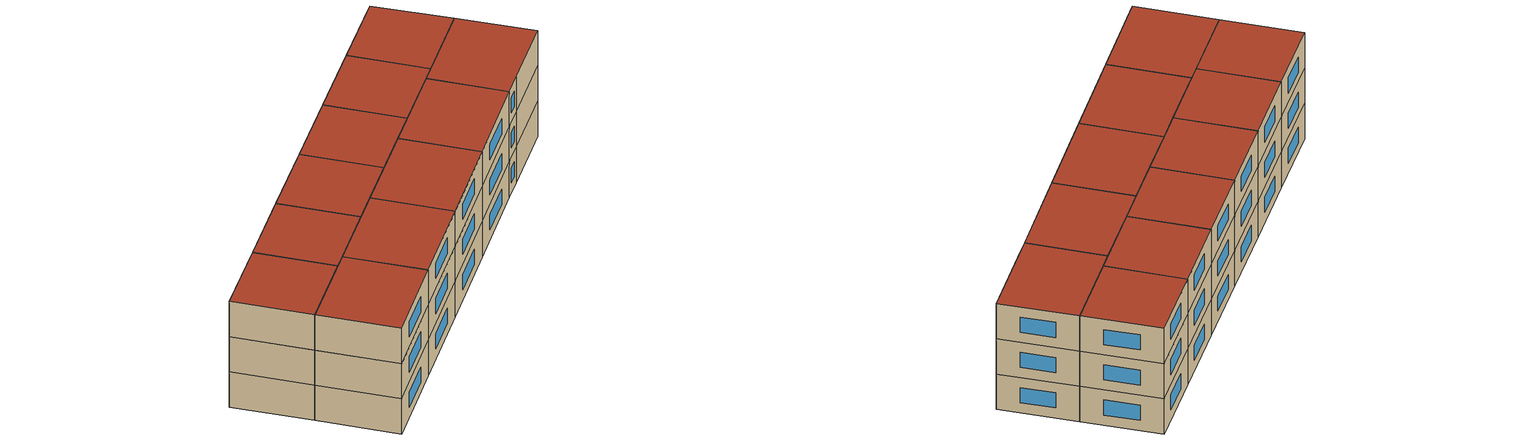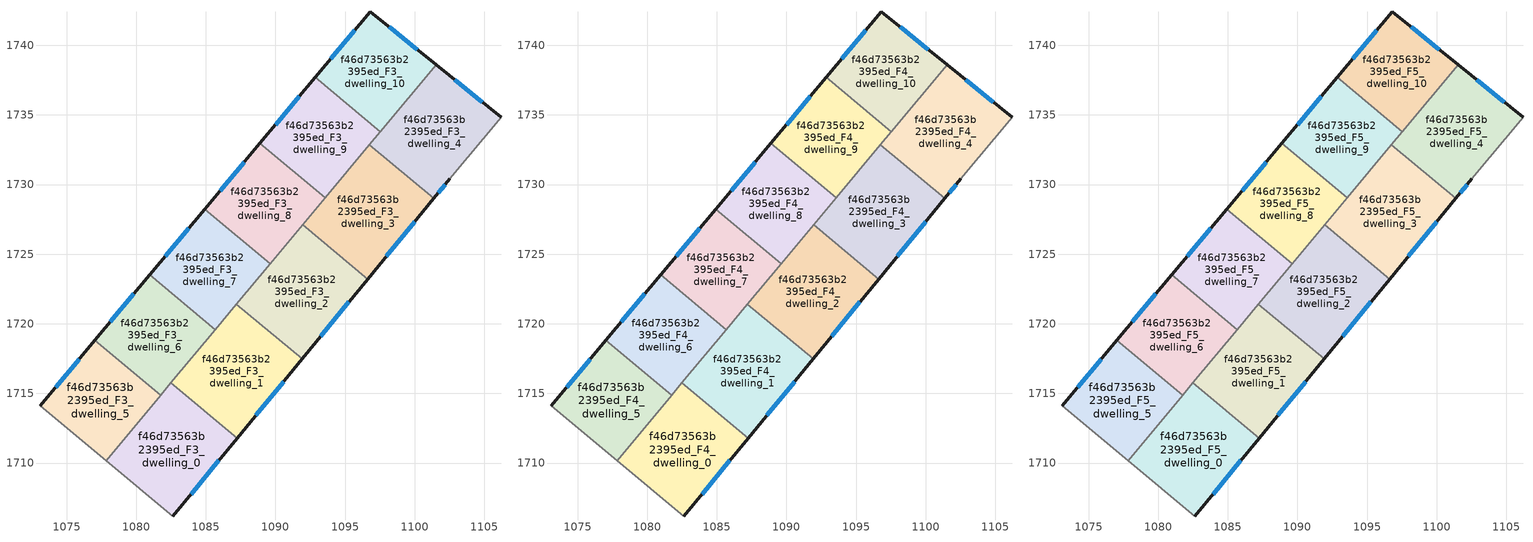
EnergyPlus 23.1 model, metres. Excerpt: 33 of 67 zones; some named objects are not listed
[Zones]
f46d73563b2395ed_F3_dwelling_0
 floor to f46d73563b2395ed_F2_dwelling_0 (EU_floor_Construction): 1087.25,1711.8 1082.64,1706.17 1077.84,1710.17 1082.5,1715.76 z9
 wall outside (EU_wall_Construction): 1082.64,1706.17 1087.25,1711.8 z9:12
 wall to f46d73563b2395ed_F3_dwelling_1 (EU_wall_Construction): 1087.25,1711.8 1082.5,1715.76 z9:12
 wall adiabatic (EU_wall_Construction): 1077.84,1710.17 1082.64,1706.17 z9:12
 wall to f46d73563b2395ed_F3_dwelling_5 (EU_wall_Construction): 1081.75,1714.87 1077.84,1710.17 z9:12
 wall to f46d73563b2395ed_F3_dwelling_6 (EU_wall_Construction): 1082.5,1715.76 1081.75,1714.87 z9:12
 window (EU_Window_Construction): 1083.96,1707.78 1085.93,1710.19 z9.86:11.14
f46d73563b2395ed_F3_dwelling_1
 floor to f46d73563b2395ed_F2_dwelling_1 (EU_floor_Construction): 1091.91,1717.48 1087.25,1711.8 1082.5,1715.76 1087.2,1721.4 z9
 wall outside (EU_wall_Construction): 1087.25,1711.8 1091.91,1717.48 z9:12
 wall to f46d73563b2395ed_F3_dwelling_2 (EU_wall_Construction): 1091.91,1717.48 1087.2,1721.4 z9:12
 wall to f46d73563b2395ed_F3_dwelling_6 (EU_wall_Construction): 1085.68,1719.58 1082.5,1715.76 z9:12
 wall to f46d73563b2395ed_F3_dwelling_7 (EU_wall_Construction): 1087.2,1721.4 1085.68,1719.58 z9:12
 window (EU_Window_Construction): 1088.58,1713.42 1090.58,1715.86 z9.86:11.14
f46d73563b2395ed_F3_dwelling_10
 floor to f46d73563b2395ed_F2_dwelling_10 (EU_floor_Construction): 1101.53,1738.61 1097.52,1733.8 1092.85,1737.69 1096.82,1742.42 z9
 wall outside (EU_wall_Construction): 1101.53,1738.61 1096.82,1742.42 1092.85,1737.69 z9:12
 wall to f46d73563b2395ed_F3_dwelling_9 (EU_wall_Construction): 1092.85,1737.69 1097.52,1733.8 z9:12
 wall to f46d73563b2395ed_F3_dwelling_4 (EU_wall_Construction): 1097.52,1733.8 1101.53,1738.61 z9:12
 window (EU_Window_Construction): 1095.68,1741.07 1093.99,1739.04 / 1100.18,1739.7 1098.16,1741.33 z9.86:11.14
f46d73563b2395ed_F3_dwelling_2
 floor to f46d73563b2395ed_F2_dwelling_2 (EU_floor_Construction): 1096.61,1723.21 1091.91,1717.48 1087.2,1721.4 1091.94,1727.1 z9
 wall outside (EU_wall_Construction): 1091.91,1717.48 1096.61,1723.21 z9:12
 wall to f46d73563b2395ed_F3_dwelling_3 (EU_wall_Construction): 1096.61,1723.21 1091.94,1727.1 z9:12
 wall to f46d73563b2395ed_F3_dwelling_7 (EU_wall_Construction): 1089.61,1724.3 1087.2,1721.4 z9:12
 wall to f46d73563b2395ed_F3_dwelling_8 (EU_wall_Construction): 1091.94,1727.1 1089.61,1724.3 z9:12
 window (EU_Window_Construction): 1093.25,1719.12 1095.27,1721.57 z9.86:11.14
f46d73563b2395ed_F3_dwelling_3
 floor to f46d73563b2395ed_F2_dwelling_3 (EU_floor_Construction): 1101.35,1729 1096.61,1723.21 1091.94,1727.1 1096.73,1732.85 z9
 wall outside (EU_wall_Construction): 1096.61,1723.21 1101.35,1729 z9:12
 wall to f46d73563b2395ed_F3_dwelling_4 (EU_wall_Construction): 1101.35,1729 1096.73,1732.85 z9:12
 wall to f46d73563b2395ed_F3_dwelling_9 (EU_wall_Construction): 1096.73,1732.85 1093.56,1729.04 z9:12
 wall to f46d73563b2395ed_F3_dwelling_8 (EU_wall_Construction): 1093.56,1729.04 1091.94,1727.1 z9:12
 window (EU_Window_Construction): 1097.96,1724.87 1100,1727.34 z9.86:11.14
f46d73563b2395ed_F3_dwelling_4
 floor to f46d73563b2395ed_F2_dwelling_4 (EU_floor_Construction): 1106.19,1734.84 1102.51,1730.4 1101.35,1729 1096.73,1732.85 1101.53,1738.61 z9
 wall outside (EU_wall_Construction): 1106.19,1734.84 1101.53,1738.61 / 1101.35,1729 1102.51,1730.4 z9:12
 wall adiabatic (EU_wall_Construction): 1102.51,1730.4 1106.19,1734.84 z9:12
 wall to f46d73563b2395ed_F3_dwelling_9 (EU_wall_Construction): 1097.52,1733.8 1096.73,1732.85 z9:12
 window (EU_Window_Construction): 1104.86,1735.91 1102.86,1737.53 / 1101.68,1729.4 1102.18,1730 z9.86:11.14
f46d73563b2395ed_F3_dwelling_5
 floor to f46d73563b2395ed_F2_dwelling_5 (EU_floor_Construction): 1081.75,1714.87 1077.84,1710.17 1073.09,1714.12 1077.02,1718.81 z9
 wall outside (EU_wall_Construction): 1077.02,1718.81 1073.09,1714.12 z9:12
 wall adiabatic (EU_wall_Construction): 1073.09,1714.12 1077.84,1710.17 z9:12
 wall to f46d73563b2395ed_F3_dwelling_6 (EU_wall_Construction): 1081.75,1714.87 1077.02,1718.81 z9:12
 window (EU_Window_Construction): 1075.9,1717.47 1074.21,1715.46 z9.86:11.14
f46d73563b2395ed_F3_dwelling_6
 floor to f46d73563b2395ed_F2_dwelling_6 (EU_floor_Construction): 1085.67,1719.58 1081.75,1714.87 1077.02,1718.81 1080.96,1723.51 z9
 wall outside (EU_wall_Construction): 1080.96,1723.51 1077.02,1718.81 z9:12
 wall to f46d73563b2395ed_F3_dwelling_7 (EU_wall_Construction): 1085.67,1719.58 1080.96,1723.51 z9:12
 window (EU_Window_Construction): 1079.83,1722.16 1078.14,1720.15 z9.86:11.14
f46d73563b2395ed_F3_dwelling_7
 floor to f46d73563b2395ed_F2_dwelling_7 (EU_floor_Construction): 1089.61,1724.3 1085.67,1719.58 1080.96,1723.51 1084.91,1728.22 z9
 wall outside (EU_wall_Construction): 1084.91,1728.22 1080.96,1723.51 z9:12
 wall to f46d73563b2395ed_F3_dwelling_8 (EU_wall_Construction): 1089.61,1724.3 1084.91,1728.22 z9:12
 window (EU_Window_Construction): 1083.78,1726.87 1082.09,1724.85 z9.86:11.14
f46d73563b2395ed_F3_dwelling_8
 floor to f46d73563b2395ed_F2_dwelling_8 (EU_floor_Construction): 1093.56,1729.04 1089.61,1724.3 1084.91,1728.22 1088.88,1732.95 z9
 wall outside (EU_wall_Construction): 1088.88,1732.95 1084.91,1728.22 z9:12
 wall to f46d73563b2395ed_F3_dwelling_9 (EU_wall_Construction): 1093.56,1729.04 1088.88,1732.95 z9:12
 window (EU_Window_Construction): 1087.74,1731.6 1086.04,1729.57 z9.86:11.14
f46d73563b2395ed_F3_dwelling_9
 floor to f46d73563b2395ed_F2_dwelling_9 (EU_floor_Construction): 1097.52,1733.8 1093.56,1729.04 1088.88,1732.95 1092.85,1737.69 z9
 wall outside (EU_wall_Construction): 1092.85,1737.69 1088.88,1732.95 z9:12
 window (EU_Window_Construction): 1091.72,1736.34 1090.01,1734.3 z9.86:11.14
f46d73563b2395ed_F4_dwelling_0
 floor to f46d73563b2395ed_F3_dwelling_0 (EU_floor_Construction): 1087.25,1711.8 1082.64,1706.17 1077.84,1710.17 1082.5,1715.76 z12
 wall outside (EU_wall_Construction): 1082.64,1706.17 1087.25,1711.8 z12:15
 wall to f46d73563b2395ed_F4_dwelling_1 (EU_wall_Construction): 1087.25,1711.8 1082.5,1715.76 z12:15
 wall adiabatic (EU_wall_Construction): 1077.84,1710.17 1082.64,1706.17 z12:15
 wall to f46d73563b2395ed_F4_dwelling_5 (EU_wall_Construction): 1081.75,1714.87 1077.84,1710.17 z12:15
 wall to f46d73563b2395ed_F4_dwelling_6 (EU_wall_Construction): 1082.5,1715.76 1081.75,1714.87 z12:15
 window (EU_Window_Construction): 1083.96,1707.78 1085.93,1710.19 z12.86:14.14
f46d73563b2395ed_F4_dwelling_1
 floor to f46d73563b2395ed_F3_dwelling_1 (EU_floor_Construction): 1091.91,1717.48 1087.25,1711.8 1082.5,1715.76 1087.2,1721.4 z12
 wall outside (EU_wall_Construction): 1087.25,1711.8 1091.91,1717.48 z12:15
 wall to f46d73563b2395ed_F4_dwelling_2 (EU_wall_Construction): 1091.91,1717.48 1087.2,1721.4 z12:15
 wall to f46d73563b2395ed_F4_dwelling_6 (EU_wall_Construction): 1085.68,1719.58 1082.5,1715.76 z12:15
 wall to f46d73563b2395ed_F4_dwelling_7 (EU_wall_Construction): 1087.2,1721.4 1085.68,1719.58 z12:15
 window (EU_Window_Construction): 1088.58,1713.42 1090.58,1715.86 z12.86:14.14
f46d73563b2395ed_F4_dwelling_10
 floor to f46d73563b2395ed_F3_dwelling_10 (EU_floor_Construction): 1101.53,1738.61 1097.52,1733.8 1092.85,1737.69 1096.82,1742.42 z12
 wall outside (EU_wall_Construction): 1101.53,1738.61 1096.82,1742.42 1092.85,1737.69 z12:15
 wall to f46d73563b2395ed_F4_dwelling_9 (EU_wall_Construction): 1092.85,1737.69 1097.52,1733.8 z12:15
 wall to f46d73563b2395ed_F4_dwelling_4 (EU_wall_Construction): 1097.52,1733.8 1101.53,1738.61 z12:15
 window (EU_Window_Construction): 1095.68,1741.07 1093.99,1739.04 / 1100.18,1739.7 1098.16,1741.33 z12.86:14.14
f46d73563b2395ed_F4_dwelling_2
 floor to f46d73563b2395ed_F3_dwelling_2 (EU_floor_Construction): 1096.61,1723.21 1091.91,1717.48 1087.2,1721.4 1091.94,1727.1 z12
 wall outside (EU_wall_Construction): 1091.91,1717.48 1096.61,1723.21 z12:15
 wall to f46d73563b2395ed_F4_dwelling_3 (EU_wall_Construction): 1096.61,1723.21 1091.94,1727.1 z12:15
 wall to f46d73563b2395ed_F4_dwelling_7 (EU_wall_Construction): 1089.61,1724.3 1087.2,1721.4 z12:15
 wall to f46d73563b2395ed_F4_dwelling_8 (EU_wall_Construction): 1091.94,1727.1 1089.61,1724.3 z12:15
 window (EU_Window_Construction): 1093.25,1719.12 1095.27,1721.57 z12.86:14.14
f46d73563b2395ed_F4_dwelling_3
 floor to f46d73563b2395ed_F3_dwelling_3 (EU_floor_Construction): 1101.35,1729 1096.61,1723.21 1091.94,1727.1 1096.73,1732.85 z12
 wall outside (EU_wall_Construction): 1096.61,1723.21 1101.35,1729 z12:15
 wall to f46d73563b2395ed_F4_dwelling_4 (EU_wall_Construction): 1101.35,1729 1096.73,1732.85 z12:15
 wall to f46d73563b2395ed_F4_dwelling_9 (EU_wall_Construction): 1096.73,1732.85 1093.56,1729.04 z12:15
 wall to f46d73563b2395ed_F4_dwelling_8 (EU_wall_Construction): 1093.56,1729.04 1091.94,1727.1 z12:15
 window (EU_Window_Construction): 1097.96,1724.87 1100,1727.34 z12.86:14.14
f46d73563b2395ed_F4_dwelling_4
 floor to f46d73563b2395ed_F3_dwelling_4 (EU_floor_Construction): 1106.19,1734.84 1102.51,1730.4 1101.35,1729 1096.73,1732.85 1101.53,1738.61 z12
 wall outside (EU_wall_Construction): 1106.19,1734.84 1101.53,1738.61 / 1101.35,1729 1102.51,1730.4 z12:15
 wall adiabatic (EU_wall_Construction): 1102.51,1730.4 1106.19,1734.84 z12:15
 wall to f46d73563b2395ed_F4_dwelling_9 (EU_wall_Construction): 1097.52,1733.8 1096.73,1732.85 z12:15
 window (EU_Window_Construction): 1104.86,1735.91 1102.86,1737.53 / 1101.68,1729.4 1102.18,1730 z12.86:14.14
f46d73563b2395ed_F4_dwelling_5
 floor to f46d73563b2395ed_F3_dwelling_5 (EU_floor_Construction): 1081.75,1714.87 1077.84,1710.17 1073.09,1714.12 1077.02,1718.81 z12
 wall outside (EU_wall_Construction): 1077.02,1718.81 1073.09,1714.12 z12:15
 wall adiabatic (EU_wall_Construction): 1073.09,1714.12 1077.84,1710.17 z12:15
 wall to f46d73563b2395ed_F4_dwelling_6 (EU_wall_Construction): 1081.75,1714.87 1077.02,1718.81 z12:15
 window (EU_Window_Construction): 1075.9,1717.47 1074.21,1715.46 z12.86:14.14
f46d73563b2395ed_F4_dwelling_6
 floor to f46d73563b2395ed_F3_dwelling_6 (EU_floor_Construction): 1085.67,1719.58 1081.75,1714.87 1077.02,1718.81 1080.96,1723.51 z12
 wall outside (EU_wall_Construction): 1080.96,1723.51 1077.02,1718.81 z12:15
 wall to f46d73563b2395ed_F4_dwelling_7 (EU_wall_Construction): 1085.67,1719.58 1080.96,1723.51 z12:15
 window (EU_Window_Construction): 1079.83,1722.16 1078.14,1720.15 z12.86:14.14
f46d73563b2395ed_F4_dwelling_7
 floor to f46d73563b2395ed_F3_dwelling_7 (EU_floor_Construction): 1089.61,1724.3 1085.67,1719.58 1080.96,1723.51 1084.91,1728.22 z12
 wall outside (EU_wall_Construction): 1084.91,1728.22 1080.96,1723.51 z12:15
 wall to f46d73563b2395ed_F4_dwelling_8 (EU_wall_Construction): 1089.61,1724.3 1084.91,1728.22 z12:15
 window (EU_Window_Construction): 1083.78,1726.87 1082.09,1724.85 z12.86:14.14
f46d73563b2395ed_F4_dwelling_8
 floor to f46d73563b2395ed_F3_dwelling_8 (EU_floor_Construction): 1093.56,1729.04 1089.61,1724.3 1084.91,1728.22 1088.88,1732.95 z12
 wall outside (EU_wall_Construction): 1088.88,1732.95 1084.91,1728.22 z12:15
 wall to f46d73563b2395ed_F4_dwelling_9 (EU_wall_Construction): 1093.56,1729.04 1088.88,1732.95 z12:15
 window (EU_Window_Construction): 1087.74,1731.6 1086.04,1729.57 z12.86:14.14
f46d73563b2395ed_F4_dwelling_9
 floor to f46d73563b2395ed_F3_dwelling_9 (EU_floor_Construction): 1097.52,1733.8 1093.56,1729.04 1088.88,1732.95 1092.85,1737.69 z12
 wall outside (EU_wall_Construction): 1092.85,1737.69 1088.88,1732.95 z12:15
 window (EU_Window_Construction): 1091.72,1736.34 1090.01,1734.3 z12.86:14.14
f46d73563b2395ed_F5_dwelling_0
 floor to f46d73563b2395ed_F4_dwelling_0 (EU_floor_Construction): 1087.25,1711.8 1082.64,1706.17 1077.84,1710.17 1082.5,1715.76 z15
 wall outside (EU_wall_Construction): 1082.64,1706.17 1087.25,1711.8 z15:18
 wall to f46d73563b2395ed_F5_dwelling_1 (EU_wall_Construction): 1087.25,1711.8 1082.5,1715.76 z15:18
 wall adiabatic (EU_wall_Construction): 1077.84,1710.17 1082.64,1706.17 z15:18
 wall to f46d73563b2395ed_F5_dwelling_5 (EU_wall_Construction): 1081.75,1714.87 1077.84,1710.17 z15:18
 wall to f46d73563b2395ed_F5_dwelling_6 (EU_wall_Construction): 1082.5,1715.76 1081.75,1714.87 z15:18
 window (EU_Window_Construction): 1083.96,1707.78 1085.93,1710.19 z15.86:17.14
 roof outside (EU_roof_Construction): 1082.64,1706.17 1087.25,1711.8 1082.5,1715.76 1077.84,1710.17 z18
f46d73563b2395ed_F5_dwelling_1
 floor to f46d73563b2395ed_F4_dwelling_1 (EU_floor_Construction): 1091.91,1717.48 1087.25,1711.8 1082.5,1715.76 1087.2,1721.4 z15
 wall outside (EU_wall_Construction): 1087.25,1711.8 1091.91,1717.48 z15:18
 wall to f46d73563b2395ed_F5_dwelling_2 (EU_wall_Construction): 1091.91,1717.48 1087.2,1721.4 z15:18
 wall to f46d73563b2395ed_F5_dwelling_6 (EU_wall_Construction): 1085.68,1719.58 1082.5,1715.76 z15:18
 wall to f46d73563b2395ed_F5_dwelling_7 (EU_wall_Construction): 1087.2,1721.4 1085.68,1719.58 z15:18
 window (EU_Window_Construction): 1088.58,1713.42 1090.58,1715.86 z15.86:17.14
 roof outside (EU_roof_Construction): 1087.25,1711.8 1091.91,1717.48 1087.2,1721.4 1082.5,1715.76 z18
f46d73563b2395ed_F5_dwelling_10
 floor to f46d73563b2395ed_F4_dwelling_10 (EU_floor_Construction): 1101.53,1738.61 1097.52,1733.8 1092.85,1737.69 1096.82,1742.42 z15
 wall outside (EU_wall_Construction): 1101.53,1738.61 1096.82,1742.42 1092.85,1737.69 z15:18
 wall to f46d73563b2395ed_F5_dwelling_9 (EU_wall_Construction): 1092.85,1737.69 1097.52,1733.8 z15:18
 wall to f46d73563b2395ed_F5_dwelling_4 (EU_wall_Construction): 1097.52,1733.8 1101.53,1738.61 z15:18
 window (EU_Window_Construction): 1095.68,1741.07 1093.99,1739.04 / 1100.18,1739.7 1098.16,1741.33 z15.86:17.14
 roof outside (EU_roof_Construction): 1097.52,1733.8 1101.53,1738.61 1096.82,1742.42 1092.85,1737.69 z18
f46d73563b2395ed_F5_dwelling_2
 floor to f46d73563b2395ed_F4_dwelling_2 (EU_floor_Construction): 1096.61,1723.21 1091.91,1717.48 1087.2,1721.4 1091.94,1727.1 z15
 wall outside (EU_wall_Construction): 1091.91,1717.48 1096.61,1723.21 z15:18
 wall to f46d73563b2395ed_F5_dwelling_3 (EU_wall_Construction): 1096.61,1723.21 1091.94,1727.1 z15:18
 wall to f46d73563b2395ed_F5_dwelling_7 (EU_wall_Construction): 1089.61,1724.3 1087.2,1721.4 z15:18
 wall to f46d73563b2395ed_F5_dwelling_8 (EU_wall_Construction): 1091.94,1727.1 1089.61,1724.3 z15:18
 window (EU_Window_Construction): 1093.25,1719.12 1095.27,1721.57 z15.86:17.14
 roof outside (EU_roof_Construction): 1091.91,1717.48 1096.61,1723.21 1091.94,1727.1 1087.2,1721.4 z18
f46d73563b2395ed_F5_dwelling_3
 floor to f46d73563b2395ed_F4_dwelling_3 (EU_floor_Construction): 1101.35,1729 1096.61,1723.21 1091.94,1727.1 1096.73,1732.85 z15
 wall outside (EU_wall_Construction): 1096.61,1723.21 1101.35,1729 z15:18
 wall to f46d73563b2395ed_F5_dwelling_4 (EU_wall_Construction): 1101.35,1729 1096.73,1732.85 z15:18
 wall to f46d73563b2395ed_F5_dwelling_9 (EU_wall_Construction): 1096.73,1732.85 1093.56,1729.04 z15:18
 wall to f46d73563b2395ed_F5_dwelling_8 (EU_wall_Construction): 1093.56,1729.04 1091.94,1727.1 z15:18
 window (EU_Window_Construction): 1097.96,1724.87 1100,1727.34 z15.86:17.14
 roof outside (EU_roof_Construction): 1096.61,1723.21 1101.35,1729 1096.73,1732.85 1091.94,1727.1 z18
f46d73563b2395ed_F5_dwelling_4
 floor to f46d73563b2395ed_F4_dwelling_4 (EU_floor_Construction): 1106.19,1734.84 1102.51,1730.4 1101.35,1729 1096.73,1732.85 1101.53,1738.61 z15
 wall outside (EU_wall_Construction): 1106.19,1734.84 1101.53,1738.61 / 1101.35,1729 1102.51,1730.4 z15:18
 wall adiabatic (EU_wall_Construction): 1102.51,1730.4 1106.19,1734.84 z15:18
 wall to f46d73563b2395ed_F5_dwelling_9 (EU_wall_Construction): 1097.52,1733.8 1096.73,1732.85 z15:18
 window (EU_Window_Construction): 1104.86,1735.91 1102.86,1737.53 / 1101.68,1729.4 1102.18,1730 z15.86:17.14
 roof outside (EU_roof_Construction): 1102.51,1730.4 1106.19,1734.84 1101.53,1738.61 1096.73,1732.85 1101.35,1729 z18
f46d73563b2395ed_F5_dwelling_5
 floor to f46d73563b2395ed_F4_dwelling_5 (EU_floor_Construction): 1081.75,1714.87 1077.84,1710.17 1073.09,1714.12 1077.02,1718.81 z15
 wall outside (EU_wall_Construction): 1077.02,1718.81 1073.09,1714.12 z15:18
 wall adiabatic (EU_wall_Construction): 1073.09,1714.12 1077.84,1710.17 z15:18
 wall to f46d73563b2395ed_F5_dwelling_6 (EU_wall_Construction): 1081.75,1714.87 1077.02,1718.81 z15:18
 window (EU_Window_Construction): 1075.9,1717.47 1074.21,1715.46 z15.86:17.14
 roof outside (EU_roof_Construction): 1077.84,1710.17 1081.75,1714.87 1077.02,1718.81 1073.09,1714.12 z18
f46d73563b2395ed_F5_dwelling_6
 floor to f46d73563b2395ed_F4_dwelling_6 (EU_floor_Construction): 1085.67,1719.58 1081.75,1714.87 1077.02,1718.81 1080.96,1723.51 z15
 wall outside (EU_wall_Construction): 1080.96,1723.51 1077.02,1718.81 z15:18
 wall to f46d73563b2395ed_F5_dwelling_7 (EU_wall_Construction): 1085.67,1719.58 1080.96,1723.51 z15:18
 window (EU_Window_Construction): 1079.83,1722.16 1078.14,1720.15 z15.86:17.14
 roof outside (EU_roof_Construction): 1081.75,1714.87 1085.67,1719.58 1080.96,1723.51 1077.02,1718.81 z18
f46d73563b2395ed_F5_dwelling_7
 floor to f46d73563b2395ed_F4_dwelling_7 (EU_floor_Construction): 1089.61,1724.3 1085.67,1719.58 1080.96,1723.51 1084.91,1728.22 z15
 wall outside (EU_wall_Construction): 1084.91,1728.22 1080.96,1723.51 z15:18
 wall to f46d73563b2395ed_F5_dwelling_8 (EU_wall_Construction): 1089.61,1724.3 1084.91,1728.22 z15:18
 window (EU_Window_Construction): 1083.78,1726.87 1082.09,1724.85 z15.86:17.14
 roof outside (EU_roof_Construction): 1085.67,1719.58 1089.61,1724.3 1084.91,1728.22 1080.96,1723.51 z18
f46d73563b2395ed_F5_dwelling_8
 floor to f46d73563b2395ed_F4_dwelling_8 (EU_floor_Construction): 1093.56,1729.04 1089.61,1724.3 1084.91,1728.22 1088.88,1732.95 z15
 wall outside (EU_wall_Construction): 1088.88,1732.95 1084.91,1728.22 z15:18
 wall to f46d73563b2395ed_F5_dwelling_9 (EU_wall_Construction): 1093.56,1729.04 1088.88,1732.95 z15:18
 window (EU_Window_Construction): 1087.74,1731.6 1086.04,1729.57 z15.86:17.14
 roof outside (EU_roof_Construction): 1089.61,1724.3 1093.56,1729.04 1088.88,1732.95 1084.91,1728.22 z18
f46d73563b2395ed_F5_dwelling_9
 floor to f46d73563b2395ed_F4_dwelling_9 (EU_floor_Construction): 1097.52,1733.8 1093.56,1729.04 1088.88,1732.95 1092.85,1737.69 z15
 wall outside (EU_wall_Construction): 1092.85,1737.69 1088.88,1732.95 z15:18
 window (EU_Window_Construction): 1091.72,1736.34 1090.01,1734.3 z15.86:17.14
 roof outside (EU_roof_Construction): 1093.56,1729.04 1097.52,1733.8 1092.85,1737.69 1088.88,1732.95 z18
[Building]
EU S2 Campaign: North Axis=0; Terrain=City; Solar Distribution=FullExterior
[Site:Location]
Helsinki-Vantaa.AP: Latitude=60.317; Longitude=24.963; Time Zone=2; Elevation=54.6
[SizingPeriod:WeatherFileDays]
AnnualSizingPeriod: Begin Month=1; Begin Day of Month=1; End Month=12; End Day of Month=31; Day of Week for Start Day=Monday; Use Weather File Daylight Saving Period=No; Use Weather File Rain and Snow Indicators=No
[MATERIAL]
EU_InternalMass_Material: Roughness=MediumRough; Thickness=0.1; Conductivity=1; Density=1800; Specific Heat=900; Thermal Absorptance=0.9; Solar Absorptance=0.7; Visible Absorptance=0.7
[MATERIAL:NOMASS] Roughness=MediumRough; Thermal Absorptance=0.9; Solar Absorptance=0.7; Visible Absorptance=0.7
Name | Thermal Resistance
EU_wall_NoMass | 1.10183
EU_roof_NoMass; EU_floor_NoMass | 1.70606
[WINDOWMATERIAL:SIMPLEGLAZINGSYSTEM]
EU_Window_SimpleGlazing: UFactor=3.11035; Solar Heat Gain Coefficient=0.8; Visible Transmittance=0.8
[CONSTRUCTION]
EU_wall_Construction: EU_wall_NoMass
EU_roof_Construction: EU_roof_NoMass
EU_floor_Construction: EU_floor_NoMass
EU_Window_Construction: EU_Window_SimpleGlazing
EU_InternalMass_Construction: EU_InternalMass_Material
[ZONE] Type=1; Multiplier=1; Ceiling Height=autocalculate; Floor Area=autocalculate; Part of Total Floor Area=Yes
Name | Volume
f46d73563b2395ed_F3_dwelling_0; f46d73563b2395ed_F4_dwelling_0; f46d73563b2395ed_F5_dwelling_0 | 135.708
f46d73563b2395ed_F3_dwelling_1; f46d73563b2395ed_F4_dwelling_1; f46d73563b2395ed_F5_dwelling_1; f46d73563b2395ed_F3_dwelling_2; f46d73563b2395ed_F4_dwelling_2; f46d73563b2395ed_F5_dwelling_2 | 135.727
f46d73563b2395ed_F3_dwelling_10; f46d73563b2395ed_F4_dwelling_10; f46d73563b2395ed_F5_dwelling_10 | 113.103
f46d73563b2395ed_F3_dwelling_3; f46d73563b2395ed_F4_dwelling_3; f46d73563b2395ed_F5_dwelling_3 | 135.705
f46d73563b2395ed_F3_dwelling_4; f46d73563b2395ed_F4_dwelling_4; f46d73563b2395ed_F5_dwelling_4 | 135.725
f46d73563b2395ed_F3_dwelling_5; f46d73563b2395ed_F4_dwelling_5; f46d73563b2395ed_F5_dwelling_5; f46d73563b2395ed_F3_dwelling_7; f46d73563b2395ed_F4_dwelling_7; f46d73563b2395ed_F5_dwelling_7 | 113.108
f46d73563b2395ed_F3_dwelling_6; f46d73563b2395ed_F4_dwelling_6; f46d73563b2395ed_F5_dwelling_6 | 113.095
f46d73563b2395ed_F3_dwelling_8; f46d73563b2395ed_F4_dwelling_8; f46d73563b2395ed_F5_dwelling_8 | 113.093
f46d73563b2395ed_F3_dwelling_9; f46d73563b2395ed_F4_dwelling_9; f46d73563b2395ed_F5_dwelling_9 | 113.1
[INTERNALMASS] Construction=EU_InternalMass_Construction
Name | Zone or ZoneList | Surface Area
f46d73563b2395ed_F3_dwelling_0_EU_InternalMass | f46d73563b2395ed_F3_dwelling_0 | 45.236
f46d73563b2395ed_F3_dwelling_1_EU_InternalMass | f46d73563b2395ed_F3_dwelling_1 | 45.2428
f46d73563b2395ed_F3_dwelling_2_EU_InternalMass | f46d73563b2395ed_F3_dwelling_2 | 45.2418
f46d73563b2395ed_F3_dwelling_3_EU_InternalMass | f46d73563b2395ed_F3_dwelling_3 | 45.235
f46d73563b2395ed_F3_dwelling_4_EU_InternalMass | f46d73563b2395ed_F3_dwelling_4 | 45.2417
f46d73563b2395ed_F3_dwelling_5_EU_InternalMass | f46d73563b2395ed_F3_dwelling_5 | 37.7024
f46d73563b2395ed_F3_dwelling_6_EU_InternalMass | f46d73563b2395ed_F3_dwelling_6 | 37.6984
f46d73563b2395ed_F3_dwelling_7_EU_InternalMass | f46d73563b2395ed_F3_dwelling_7 | 37.7027
f46d73563b2395ed_F3_dwelling_8_EU_InternalMass | f46d73563b2395ed_F3_dwelling_8 | 37.6976
f46d73563b2395ed_F3_dwelling_9_EU_InternalMass | f46d73563b2395ed_F3_dwelling_9 | 37.7002
f46d73563b2395ed_F3_dwelling_10_EU_InternalMass | f46d73563b2395ed_F3_dwelling_10 | 37.701
f46d73563b2395ed_F4_dwelling_0_EU_InternalMass | f46d73563b2395ed_F4_dwelling_0 | 45.236
f46d73563b2395ed_F4_dwelling_1_EU_InternalMass | f46d73563b2395ed_F4_dwelling_1 | 45.2428
f46d73563b2395ed_F4_dwelling_2_EU_InternalMass | f46d73563b2395ed_F4_dwelling_2 | 45.2418
f46d73563b2395ed_F4_dwelling_3_EU_InternalMass | f46d73563b2395ed_F4_dwelling_3 | 45.235
f46d73563b2395ed_F4_dwelling_4_EU_InternalMass | f46d73563b2395ed_F4_dwelling_4 | 45.2417
f46d73563b2395ed_F4_dwelling_5_EU_InternalMass | f46d73563b2395ed_F4_dwelling_5 | 37.7024
f46d73563b2395ed_F4_dwelling_6_EU_InternalMass | f46d73563b2395ed_F4_dwelling_6 | 37.6984
f46d73563b2395ed_F4_dwelling_7_EU_InternalMass | f46d73563b2395ed_F4_dwelling_7 | 37.7027
f46d73563b2395ed_F4_dwelling_8_EU_InternalMass | f46d73563b2395ed_F4_dwelling_8 | 37.6976
f46d73563b2395ed_F4_dwelling_9_EU_InternalMass | f46d73563b2395ed_F4_dwelling_9 | 37.7002
f46d73563b2395ed_F4_dwelling_10_EU_InternalMass | f46d73563b2395ed_F4_dwelling_10 | 37.701
f46d73563b2395ed_F5_dwelling_0_EU_InternalMass | f46d73563b2395ed_F5_dwelling_0 | 45.236
f46d73563b2395ed_F5_dwelling_1_EU_InternalMass | f46d73563b2395ed_F5_dwelling_1 | 45.2428
f46d73563b2395ed_F5_dwelling_2_EU_InternalMass | f46d73563b2395ed_F5_dwelling_2 | 45.2418
f46d73563b2395ed_F5_dwelling_3_EU_InternalMass | f46d73563b2395ed_F5_dwelling_3 | 45.235
f46d73563b2395ed_F5_dwelling_4_EU_InternalMass | f46d73563b2395ed_F5_dwelling_4 | 45.2417
f46d73563b2395ed_F5_dwelling_5_EU_InternalMass | f46d73563b2395ed_F5_dwelling_5 | 37.7024
f46d73563b2395ed_F5_dwelling_6_EU_InternalMass | f46d73563b2395ed_F5_dwelling_6 | 37.6984
f46d73563b2395ed_F5_dwelling_7_EU_InternalMass | f46d73563b2395ed_F5_dwelling_7 | 37.7027
f46d73563b2395ed_F5_dwelling_8_EU_InternalMass | f46d73563b2395ed_F5_dwelling_8 | 37.6976
f46d73563b2395ed_F5_dwelling_9_EU_InternalMass | f46d73563b2395ed_F5_dwelling_9 | 37.7002
f46d73563b2395ed_F5_dwelling_10_EU_InternalMass | f46d73563b2395ed_F5_dwelling_10 | 37.701
[OTHEREQUIPMENT] Fuel Type=Electricity; Design Level Calculation Method=Watts/Area; Power per Zone Floor Area=1; Fraction Latent=0; Fraction Radiant=0; Fraction Lost=0; Carbon Dioxide Generation Rate=0; EndUse Subcategory=EU_Step8_InternalGains
Name | Zone or ZoneList or Space or SpaceList | Schedule
EU_Step8_InternalGain_f46d73563b2395ed_F3_dwelling_0_f000 | f46d73563b2395ed_F3_dwelling_0 | EU_Step8_GainSchedule_f46d73563b2395ed_F3_dwelling_0_f000
EU_Step8_InternalGain_f46d73563b2395ed_F3_dwelling_1_f000 | f46d73563b2395ed_F3_dwelling_1 | EU_Step8_GainSchedule_f46d73563b2395ed_F3_dwelling_1_f000
EU_Step8_InternalGain_f46d73563b2395ed_F3_dwelling_2_f000 | f46d73563b2395ed_F3_dwelling_2 | EU_Step8_GainSchedule_f46d73563b2395ed_F3_dwelling_2_f000
EU_Step8_InternalGain_f46d73563b2395ed_F3_dwelling_3_f000 | f46d73563b2395ed_F3_dwelling_3 | EU_Step8_GainSchedule_f46d73563b2395ed_F3_dwelling_3_f000
EU_Step8_InternalGain_f46d73563b2395ed_F3_dwelling_4_f000 | f46d73563b2395ed_F3_dwelling_4 | EU_Step8_GainSchedule_f46d73563b2395ed_F3_dwelling_4_f000
EU_Step8_InternalGain_f46d73563b2395ed_F3_dwelling_5_f000 | f46d73563b2395ed_F3_dwelling_5 | EU_Step8_GainSchedule_f46d73563b2395ed_F3_dwelling_5_f000
EU_Step8_InternalGain_f46d73563b2395ed_F3_dwelling_6_f000 | f46d73563b2395ed_F3_dwelling_6 | EU_Step8_GainSchedule_f46d73563b2395ed_F3_dwelling_6_f000
EU_Step8_InternalGain_f46d73563b2395ed_F3_dwelling_7_f000 | f46d73563b2395ed_F3_dwelling_7 | EU_Step8_GainSchedule_f46d73563b2395ed_F3_dwelling_7_f000
EU_Step8_InternalGain_f46d73563b2395ed_F3_dwelling_8_f000 | f46d73563b2395ed_F3_dwelling_8 | EU_Step8_GainSchedule_f46d73563b2395ed_F3_dwelling_8_f000
EU_Step8_InternalGain_f46d73563b2395ed_F3_dwelling_9_f000 | f46d73563b2395ed_F3_dwelling_9 | EU_Step8_GainSchedule_f46d73563b2395ed_F3_dwelling_9_f000
EU_Step8_InternalGain_f46d73563b2395ed_F3_dwelling_10_f000 | f46d73563b2395ed_F3_dwelling_10 | EU_Step8_GainSchedule_f46d73563b2395ed_F3_dwelling_10_f000
EU_Step8_InternalGain_f46d73563b2395ed_F4_dwelling_0_f000 | f46d73563b2395ed_F4_dwelling_0 | EU_Step8_GainSchedule_f46d73563b2395ed_F4_dwelling_0_f000
EU_Step8_InternalGain_f46d73563b2395ed_F4_dwelling_1_f000 | f46d73563b2395ed_F4_dwelling_1 | EU_Step8_GainSchedule_f46d73563b2395ed_F4_dwelling_1_f000
EU_Step8_InternalGain_f46d73563b2395ed_F4_dwelling_2_f000 | f46d73563b2395ed_F4_dwelling_2 | EU_Step8_GainSchedule_f46d73563b2395ed_F4_dwelling_2_f000
EU_Step8_InternalGain_f46d73563b2395ed_F4_dwelling_3_f000 | f46d73563b2395ed_F4_dwelling_3 | EU_Step8_GainSchedule_f46d73563b2395ed_F4_dwelling_3_f000
EU_Step8_InternalGain_f46d73563b2395ed_F4_dwelling_4_f000 | f46d73563b2395ed_F4_dwelling_4 | EU_Step8_GainSchedule_f46d73563b2395ed_F4_dwelling_4_f000
EU_Step8_InternalGain_f46d73563b2395ed_F4_dwelling_5_f000 | f46d73563b2395ed_F4_dwelling_5 | EU_Step8_GainSchedule_f46d73563b2395ed_F4_dwelling_5_f000
EU_Step8_InternalGain_f46d73563b2395ed_F4_dwelling_6_f000 | f46d73563b2395ed_F4_dwelling_6 | EU_Step8_GainSchedule_f46d73563b2395ed_F4_dwelling_6_f000
EU_Step8_InternalGain_f46d73563b2395ed_F4_dwelling_7_f000 | f46d73563b2395ed_F4_dwelling_7 | EU_Step8_GainSchedule_f46d73563b2395ed_F4_dwelling_7_f000
EU_Step8_InternalGain_f46d73563b2395ed_F4_dwelling_8_f000 | f46d73563b2395ed_F4_dwelling_8 | EU_Step8_GainSchedule_f46d73563b2395ed_F4_dwelling_8_f000
EU_Step8_InternalGain_f46d73563b2395ed_F4_dwelling_9_f000 | f46d73563b2395ed_F4_dwelling_9 | EU_Step8_GainSchedule_f46d73563b2395ed_F4_dwelling_9_f000
EU_Step8_InternalGain_f46d73563b2395ed_F4_dwelling_10_f000 | f46d73563b2395ed_F4_dwelling_10 | EU_Step8_GainSchedule_f46d73563b2395ed_F4_dwelling_10_f000
EU_Step8_InternalGain_f46d73563b2395ed_F5_dwelling_0_f000 | f46d73563b2395ed_F5_dwelling_0 | EU_Step8_GainSchedule_f46d73563b2395ed_F5_dwelling_0_f000
EU_Step8_InternalGain_f46d73563b2395ed_F5_dwelling_1_f000 | f46d73563b2395ed_F5_dwelling_1 | EU_Step8_GainSchedule_f46d73563b2395ed_F5_dwelling_1_f000
EU_Step8_InternalGain_f46d73563b2395ed_F5_dwelling_2_f000 | f46d73563b2395ed_F5_dwelling_2 | EU_Step8_GainSchedule_f46d73563b2395ed_F5_dwelling_2_f000
EU_Step8_InternalGain_f46d73563b2395ed_F5_dwelling_3_f000 | f46d73563b2395ed_F5_dwelling_3 | EU_Step8_GainSchedule_f46d73563b2395ed_F5_dwelling_3_f000
EU_Step8_InternalGain_f46d73563b2395ed_F5_dwelling_4_f000 | f46d73563b2395ed_F5_dwelling_4 | EU_Step8_GainSchedule_f46d73563b2395ed_F5_dwelling_4_f000
EU_Step8_InternalGain_f46d73563b2395ed_F5_dwelling_5_f000 | f46d73563b2395ed_F5_dwelling_5 | EU_Step8_GainSchedule_f46d73563b2395ed_F5_dwelling_5_f000
EU_Step8_InternalGain_f46d73563b2395ed_F5_dwelling_6_f000 | f46d73563b2395ed_F5_dwelling_6 | EU_Step8_GainSchedule_f46d73563b2395ed_F5_dwelling_6_f000
EU_Step8_InternalGain_f46d73563b2395ed_F5_dwelling_7_f000 | f46d73563b2395ed_F5_dwelling_7 | EU_Step8_GainSchedule_f46d73563b2395ed_F5_dwelling_7_f000
EU_Step8_InternalGain_f46d73563b2395ed_F5_dwelling_8_f000 | f46d73563b2395ed_F5_dwelling_8 | EU_Step8_GainSchedule_f46d73563b2395ed_F5_dwelling_8_f000
EU_Step8_InternalGain_f46d73563b2395ed_F5_dwelling_9_f000 | f46d73563b2395ed_F5_dwelling_9 | EU_Step8_GainSchedule_f46d73563b2395ed_F5_dwelling_9_f000
EU_Step8_InternalGain_f46d73563b2395ed_F5_dwelling_10_f000 | f46d73563b2395ed_F5_dwelling_10 | EU_Step8_GainSchedule_f46d73563b2395ed_F5_dwelling_10_f000
[ZONEVENTILATION:DESIGNFLOWRATE] Schedule=EU_AlwaysOn; Design Flow Rate Calculation Method=AirChanges/Hour; Air Changes per Hour=0.756316; Ventilation Type=Natural; Fan Pressure Rise=0; Fan Total Efficiency=1; Constant Term Coefficient=1; Temperature Term Coefficient=0; Velocity Term Coefficient=0; Velocity Squared Term Coefficient=0; Minimum Indoor Temperature=-100; Maximum Indoor Temperature=100; Delta Temperature=-100; Minimum Outdoor Temperature=-100; Maximum Outdoor Temperature=100; Maximum Wind Speed=40
Name | Zone or ZoneList or Space or SpaceList
EU_ConstantAir_f46d73563b2395ed_F3_dwelling_0 | f46d73563b2395ed_F3_dwelling_0
EU_ConstantAir_f46d73563b2395ed_F3_dwelling_1 | f46d73563b2395ed_F3_dwelling_1
EU_ConstantAir_f46d73563b2395ed_F3_dwelling_2 | f46d73563b2395ed_F3_dwelling_2
EU_ConstantAir_f46d73563b2395ed_F3_dwelling_3 | f46d73563b2395ed_F3_dwelling_3
EU_ConstantAir_f46d73563b2395ed_F3_dwelling_4 | f46d73563b2395ed_F3_dwelling_4
EU_ConstantAir_f46d73563b2395ed_F3_dwelling_5 | f46d73563b2395ed_F3_dwelling_5
EU_ConstantAir_f46d73563b2395ed_F3_dwelling_6 | f46d73563b2395ed_F3_dwelling_6
EU_ConstantAir_f46d73563b2395ed_F3_dwelling_7 | f46d73563b2395ed_F3_dwelling_7
EU_ConstantAir_f46d73563b2395ed_F3_dwelling_8 | f46d73563b2395ed_F3_dwelling_8
EU_ConstantAir_f46d73563b2395ed_F3_dwelling_9 | f46d73563b2395ed_F3_dwelling_9
EU_ConstantAir_f46d73563b2395ed_F3_dwelling_10 | f46d73563b2395ed_F3_dwelling_10
EU_ConstantAir_f46d73563b2395ed_F4_dwelling_0 | f46d73563b2395ed_F4_dwelling_0
EU_ConstantAir_f46d73563b2395ed_F4_dwelling_1 | f46d73563b2395ed_F4_dwelling_1
EU_ConstantAir_f46d73563b2395ed_F4_dwelling_2 | f46d73563b2395ed_F4_dwelling_2
EU_ConstantAir_f46d73563b2395ed_F4_dwelling_3 | f46d73563b2395ed_F4_dwelling_3
EU_ConstantAir_f46d73563b2395ed_F4_dwelling_4 | f46d73563b2395ed_F4_dwelling_4
EU_ConstantAir_f46d73563b2395ed_F4_dwelling_5 | f46d73563b2395ed_F4_dwelling_5
EU_ConstantAir_f46d73563b2395ed_F4_dwelling_6 | f46d73563b2395ed_F4_dwelling_6
EU_ConstantAir_f46d73563b2395ed_F4_dwelling_7 | f46d73563b2395ed_F4_dwelling_7
EU_ConstantAir_f46d73563b2395ed_F4_dwelling_8 | f46d73563b2395ed_F4_dwelling_8
EU_ConstantAir_f46d73563b2395ed_F4_dwelling_9 | f46d73563b2395ed_F4_dwelling_9
EU_ConstantAir_f46d73563b2395ed_F4_dwelling_10 | f46d73563b2395ed_F4_dwelling_10
EU_ConstantAir_f46d73563b2395ed_F5_dwelling_0 | f46d73563b2395ed_F5_dwelling_0
EU_ConstantAir_f46d73563b2395ed_F5_dwelling_1 | f46d73563b2395ed_F5_dwelling_1
EU_ConstantAir_f46d73563b2395ed_F5_dwelling_2 | f46d73563b2395ed_F5_dwelling_2
EU_ConstantAir_f46d73563b2395ed_F5_dwelling_3 | f46d73563b2395ed_F5_dwelling_3
EU_ConstantAir_f46d73563b2395ed_F5_dwelling_4 | f46d73563b2395ed_F5_dwelling_4
EU_ConstantAir_f46d73563b2395ed_F5_dwelling_5 | f46d73563b2395ed_F5_dwelling_5
EU_ConstantAir_f46d73563b2395ed_F5_dwelling_6 | f46d73563b2395ed_F5_dwelling_6
EU_ConstantAir_f46d73563b2395ed_F5_dwelling_7 | f46d73563b2395ed_F5_dwelling_7
EU_ConstantAir_f46d73563b2395ed_F5_dwelling_8 | f46d73563b2395ed_F5_dwelling_8
EU_ConstantAir_f46d73563b2395ed_F5_dwelling_9 | f46d73563b2395ed_F5_dwelling_9
EU_ConstantAir_f46d73563b2395ed_F5_dwelling_10 | f46d73563b2395ed_F5_dwelling_10
[HVACTEMPLATE:THERMOSTAT] Constant Heating Setpoint=20; Constant Cooling Setpoint=50
EU_HeatOnly_f46d73563b2395ed_F0_dwelling_0; EU_HeatOnly_f46d73563b2395ed_F0_dwelling_1; EU_HeatOnly_f46d73563b2395ed_F0_dwelling_2; EU_HeatOnly_f46d73563b2395ed_F0_dwelling_3; EU_HeatOnly_f46d73563b2395ed_F0_dwelling_4; EU_HeatOnly_f46d73563b2395ed_F0_dwelling_5; EU_HeatOnly_f46d73563b2395ed_F0_dwelling_6; EU_HeatOnly_f46d73563b2395ed_F0_dwelling_7; EU_HeatOnly_f46d73563b2395ed_F0_dwelling_8; EU_HeatOnly_f46d73563b2395ed_F0_dwelling_9; EU_HeatOnly_f46d73563b2395ed_F0_dwelling_10; EU_HeatOnly_f46d73563b2395ed_F0_dwelling_11; EU_HeatOnly_f46d73563b2395ed_F1_dwelling_0; EU_HeatOnly_f46d73563b2395ed_F1_dwelling_1; EU_HeatOnly_f46d73563b2395ed_F1_dwelling_2; EU_HeatOnly_f46d73563b2395ed_F1_dwelling_3; EU_HeatOnly_f46d73563b2395ed_F1_dwelling_4; EU_HeatOnly_f46d73563b2395ed_F1_dwelling_5; EU_HeatOnly_f46d73563b2395ed_F1_dwelling_6; EU_HeatOnly_f46d73563b2395ed_F1_dwelling_7; EU_HeatOnly_f46d73563b2395ed_F1_dwelling_8; EU_HeatOnly_f46d73563b2395ed_F1_dwelling_9; EU_HeatOnly_f46d73563b2395ed_F1_dwelling_10; EU_HeatOnly_f46d73563b2395ed_F2_dwelling_0; EU_HeatOnly_f46d73563b2395ed_F2_dwelling_1; EU_HeatOnly_f46d73563b2395ed_F2_dwelling_2; EU_HeatOnly_f46d73563b2395ed_F2_dwelling_3; EU_HeatOnly_f46d73563b2395ed_F2_dwelling_4; EU_HeatOnly_f46d73563b2395ed_F2_dwelling_5; EU_HeatOnly_f46d73563b2395ed_F2_dwelling_6; EU_HeatOnly_f46d73563b2395ed_F2_dwelling_7; EU_HeatOnly_f46d73563b2395ed_F2_dwelling_8; EU_HeatOnly_f46d73563b2395ed_F2_dwelling_9; EU_HeatOnly_f46d73563b2395ed_F2_dwelling_10; EU_HeatOnly_f46d73563b2395ed_F3_dwelling_0; EU_HeatOnly_f46d73563b2395ed_F3_dwelling_1; EU_HeatOnly_f46d73563b2395ed_F3_dwelling_2; EU_HeatOnly_f46d73563b2395ed_F3_dwelling_3; EU_HeatOnly_f46d73563b2395ed_F3_dwelling_4; EU_HeatOnly_f46d73563b2395ed_F3_dwelling_5; EU_HeatOnly_f46d73563b2395ed_F3_dwelling_6; EU_HeatOnly_f46d73563b2395ed_F3_dwelling_7; EU_HeatOnly_f46d73563b2395ed_F3_dwelling_8; EU_HeatOnly_f46d73563b2395ed_F3_dwelling_9; EU_HeatOnly_f46d73563b2395ed_F3_dwelling_10; EU_HeatOnly_f46d73563b2395ed_F4_dwelling_0; EU_HeatOnly_f46d73563b2395ed_F4_dwelling_1; EU_HeatOnly_f46d73563b2395ed_F4_dwelling_2; EU_HeatOnly_f46d73563b2395ed_F4_dwelling_3; EU_HeatOnly_f46d73563b2395ed_F4_dwelling_4
[HVACTEMPLATE:ZONE:IDEALLOADSAIRSYSTEM] System Availability Schedule=EU_AlwaysOn; Maximum Heating Supply Air Temperature=50; Minimum Cooling Supply Air Temperature=13; Maximum Heating Supply Air Humidity Ratio=0.0156; Minimum Cooling Supply Air Humidity Ratio=0.0077; Heating Limit=NoLimit; Cooling Limit=NoLimit; Heating Availability Schedule=EU_AlwaysOn; Cooling Availability Schedule=EU_CoolingOff; Dehumidification Control Type=ConstantSensibleHeatRatio; Cooling Sensible Heat Ratio=0.7; Dehumidification Setpoint=60; Humidification Control Type=None; Humidification Setpoint=30; Outdoor Air Method=None; Outdoor Air Flow Rate per Person=0.00944; Outdoor Air Flow Rate per Zone Floor Area=0; Outdoor Air Flow Rate per Zone=0; Demand Controlled Ventilation Type=None; Outdoor Air Economizer Type=NoEconomizer; Heat Recovery Type=None; Sensible Heat Recovery Effectiveness=0.7; Latent Heat Recovery Effectiveness=0.65
Name | Template Thermostat
f46d73563b2395ed_F3_dwelling_0 | EU_HeatOnly_f46d73563b2395ed_F3_dwelling_0
f46d73563b2395ed_F3_dwelling_1 | EU_HeatOnly_f46d73563b2395ed_F3_dwelling_1
f46d73563b2395ed_F3_dwelling_2 | EU_HeatOnly_f46d73563b2395ed_F3_dwelling_2
f46d73563b2395ed_F3_dwelling_3 | EU_HeatOnly_f46d73563b2395ed_F3_dwelling_3
f46d73563b2395ed_F3_dwelling_4 | EU_HeatOnly_f46d73563b2395ed_F3_dwelling_4
f46d73563b2395ed_F3_dwelling_5 | EU_HeatOnly_f46d73563b2395ed_F3_dwelling_5
f46d73563b2395ed_F3_dwelling_6 | EU_HeatOnly_f46d73563b2395ed_F3_dwelling_6
f46d73563b2395ed_F3_dwelling_7 | EU_HeatOnly_f46d73563b2395ed_F3_dwelling_7
f46d73563b2395ed_F3_dwelling_8 | EU_HeatOnly_f46d73563b2395ed_F3_dwelling_8
f46d73563b2395ed_F3_dwelling_9 | EU_HeatOnly_f46d73563b2395ed_F3_dwelling_9
f46d73563b2395ed_F3_dwelling_10 | EU_HeatOnly_f46d73563b2395ed_F3_dwelling_10
f46d73563b2395ed_F4_dwelling_0 | EU_HeatOnly_f46d73563b2395ed_F4_dwelling_0
f46d73563b2395ed_F4_dwelling_1 | EU_HeatOnly_f46d73563b2395ed_F4_dwelling_1
f46d73563b2395ed_F4_dwelling_2 | EU_HeatOnly_f46d73563b2395ed_F4_dwelling_2
f46d73563b2395ed_F4_dwelling_3 | EU_HeatOnly_f46d73563b2395ed_F4_dwelling_3
f46d73563b2395ed_F4_dwelling_4 | EU_HeatOnly_f46d73563b2395ed_F4_dwelling_4
f46d73563b2395ed_F4_dwelling_5 | EU_HeatOnly_f46d73563b2395ed_F4_dwelling_5
f46d73563b2395ed_F4_dwelling_6 | EU_HeatOnly_f46d73563b2395ed_F4_dwelling_6
f46d73563b2395ed_F4_dwelling_7 | EU_HeatOnly_f46d73563b2395ed_F4_dwelling_7
f46d73563b2395ed_F4_dwelling_8 | EU_HeatOnly_f46d73563b2395ed_F4_dwelling_8
f46d73563b2395ed_F4_dwelling_9 | EU_HeatOnly_f46d73563b2395ed_F4_dwelling_9
f46d73563b2395ed_F4_dwelling_10 | EU_HeatOnly_f46d73563b2395ed_F4_dwelling_10
f46d73563b2395ed_F5_dwelling_0 | EU_HeatOnly_f46d73563b2395ed_F5_dwelling_0
f46d73563b2395ed_F5_dwelling_1 | EU_HeatOnly_f46d73563b2395ed_F5_dwelling_1
f46d73563b2395ed_F5_dwelling_2 | EU_HeatOnly_f46d73563b2395ed_F5_dwelling_2
f46d73563b2395ed_F5_dwelling_3 | EU_HeatOnly_f46d73563b2395ed_F5_dwelling_3
f46d73563b2395ed_F5_dwelling_4 | EU_HeatOnly_f46d73563b2395ed_F5_dwelling_4
f46d73563b2395ed_F5_dwelling_5 | EU_HeatOnly_f46d73563b2395ed_F5_dwelling_5
f46d73563b2395ed_F5_dwelling_6 | EU_HeatOnly_f46d73563b2395ed_F5_dwelling_6
f46d73563b2395ed_F5_dwelling_7 | EU_HeatOnly_f46d73563b2395ed_F5_dwelling_7
f46d73563b2395ed_F5_dwelling_8 | EU_HeatOnly_f46d73563b2395ed_F5_dwelling_8
f46d73563b2395ed_F5_dwelling_9 | EU_HeatOnly_f46d73563b2395ed_F5_dwelling_9
f46d73563b2395ed_F5_dwelling_10 | EU_HeatOnly_f46d73563b2395ed_F5_dwelling_10
[SIZING:ZONE] Zone Cooling Design Supply Air Temperature Input Method=SupplyAirTemperature; Zone Cooling Design Supply Air Temperature=13; Zone Heating Design Supply Air Temperature Input Method=SupplyAirTemperature; Zone Heating Design Supply Air Temperature=50; Zone Cooling Design Supply Air Humidity Ratio=0.008; Zone Heating Design Supply Air Humidity Ratio=0.008; Cooling Design Air Flow Method=DesignDay; Cooling Design Air Flow Rate=0; Cooling Minimum Air Flow per Zone Floor Area=0.000762; Cooling Minimum Air Flow=0; Cooling Minimum Air Flow Fraction=0.2; Heating Design Air Flow Method=DesignDay; Heating Design Air Flow Rate=0; Heating Maximum Air Flow per Zone Floor Area=0.002032; Heating Maximum Air Flow=0.141576; Heating Maximum Air Flow Fraction=0.3; Account for Dedicated Outdoor Air System=No; Dedicated Outdoor Air System Control Strategy=NeutralSupplyAir; Dedicated Outdoor Air Low Setpoint Temperature for Design=autosize; Dedicated Outdoor Air High Setpoint Temperature for Design=autosize; Zone Load Sizing Method=Sensible Load Only No Latent Load; Zone Latent Cooling Design Supply Air Humidity Ratio Input Method=HumidityRatioDifference; Zone Cooling Design Supply Air Humidity Ratio Difference=0.005; Zone Latent Heating Design Supply Air Humidity Ratio Input Method=HumidityRatioDifference; Zone Humidification Design Supply Air Humidity Ratio Difference=0.005
f46d73563b2395ed_F3_dwelling_0; f46d73563b2395ed_F3_dwelling_1; f46d73563b2395ed_F3_dwelling_2; f46d73563b2395ed_F3_dwelling_3; f46d73563b2395ed_F3_dwelling_4; f46d73563b2395ed_F3_dwelling_5; f46d73563b2395ed_F3_dwelling_6; f46d73563b2395ed_F3_dwelling_7; f46d73563b2395ed_F3_dwelling_8; f46d73563b2395ed_F3_dwelling_9; f46d73563b2395ed_F3_dwelling_10; f46d73563b2395ed_F4_dwelling_0; f46d73563b2395ed_F4_dwelling_1; f46d73563b2395ed_F4_dwelling_2; f46d73563b2395ed_F4_dwelling_3; f46d73563b2395ed_F4_dwelling_4; f46d73563b2395ed_F4_dwelling_5; f46d73563b2395ed_F4_dwelling_6; f46d73563b2395ed_F4_dwelling_7; f46d73563b2395ed_F4_dwelling_8; f46d73563b2395ed_F4_dwelling_9; f46d73563b2395ed_F4_dwelling_10; f46d73563b2395ed_F5_dwelling_0; f46d73563b2395ed_F5_dwelling_1; f46d73563b2395ed_F5_dwelling_2; f46d73563b2395ed_F5_dwelling_3; f46d73563b2395ed_F5_dwelling_4; f46d73563b2395ed_F5_dwelling_5; f46d73563b2395ed_F5_dwelling_6; f46d73563b2395ed_F5_dwelling_7; f46d73563b2395ed_F5_dwelling_8; f46d73563b2395ed_F5_dwelling_9; f46d73563b2395ed_F5_dwelling_10
[SCHEDULE:CONSTANT]
Name | Hourly Value
EU_AlwaysOn | 1
EU_CoolingOff | 0
[SCHEDULE:FILE] Column Number=1; Rows to Skip at Top=0; Number of Hours of Data=8760; Column Separator=Comma; Interpolate to Timestep=No; Minutes per Item=60; Adjust Schedule for Daylight Savings=Yes
Name | File
EU_Step8_GainSchedule_f46d73563b2395ed_F3_dwelling_0_f000 | ../../schedules/f46d73563b2395ed/f46d73563b2395ed_F3_dwelling_0_f000_gain.csv
EU_Step8_GainSchedule_f46d73563b2395ed_F3_dwelling_1_f000 | ../../schedules/f46d73563b2395ed/f46d73563b2395ed_F3_dwelling_1_f000_gain.csv
EU_Step8_GainSchedule_f46d73563b2395ed_F3_dwelling_2_f000 | ../../schedules/f46d73563b2395ed/f46d73563b2395ed_F3_dwelling_2_f000_gain.csv
EU_Step8_GainSchedule_f46d73563b2395ed_F3_dwelling_3_f000 | ../../schedules/f46d73563b2395ed/f46d73563b2395ed_F3_dwelling_3_f000_gain.csv
EU_Step8_GainSchedule_f46d73563b2395ed_F3_dwelling_4_f000 | ../../schedules/f46d73563b2395ed/f46d73563b2395ed_F3_dwelling_4_f000_gain.csv
EU_Step8_GainSchedule_f46d73563b2395ed_F3_dwelling_5_f000 | ../../schedules/f46d73563b2395ed/f46d73563b2395ed_F3_dwelling_5_f000_gain.csv
EU_Step8_GainSchedule_f46d73563b2395ed_F3_dwelling_6_f000 | ../../schedules/f46d73563b2395ed/f46d73563b2395ed_F3_dwelling_6_f000_gain.csv
EU_Step8_GainSchedule_f46d73563b2395ed_F3_dwelling_7_f000 | ../../schedules/f46d73563b2395ed/f46d73563b2395ed_F3_dwelling_7_f000_gain.csv
EU_Step8_GainSchedule_f46d73563b2395ed_F3_dwelling_8_f000 | ../../schedules/f46d73563b2395ed/f46d73563b2395ed_F3_dwelling_8_f000_gain.csv
EU_Step8_GainSchedule_f46d73563b2395ed_F3_dwelling_9_f000 | ../../schedules/f46d73563b2395ed/f46d73563b2395ed_F3_dwelling_9_f000_gain.csv
EU_Step8_GainSchedule_f46d73563b2395ed_F3_dwelling_10_f000 | ../../schedules/f46d73563b2395ed/f46d73563b2395ed_F3_dwelling_10_f000_gain.csv
EU_Step8_GainSchedule_f46d73563b2395ed_F4_dwelling_0_f000 | ../../schedules/f46d73563b2395ed/f46d73563b2395ed_F4_dwelling_0_f000_gain.csv
EU_Step8_GainSchedule_f46d73563b2395ed_F4_dwelling_1_f000 | ../../schedules/f46d73563b2395ed/f46d73563b2395ed_F4_dwelling_1_f000_gain.csv
EU_Step8_GainSchedule_f46d73563b2395ed_F4_dwelling_2_f000 | ../../schedules/f46d73563b2395ed/f46d73563b2395ed_F4_dwelling_2_f000_gain.csv
EU_Step8_GainSchedule_f46d73563b2395ed_F4_dwelling_3_f000 | ../../schedules/f46d73563b2395ed/f46d73563b2395ed_F4_dwelling_3_f000_gain.csv
EU_Step8_GainSchedule_f46d73563b2395ed_F4_dwelling_4_f000 | ../../schedules/f46d73563b2395ed/f46d73563b2395ed_F4_dwelling_4_f000_gain.csv
EU_Step8_GainSchedule_f46d73563b2395ed_F4_dwelling_5_f000 | ../../schedules/f46d73563b2395ed/f46d73563b2395ed_F4_dwelling_5_f000_gain.csv
EU_Step8_GainSchedule_f46d73563b2395ed_F4_dwelling_6_f000 | ../../schedules/f46d73563b2395ed/f46d73563b2395ed_F4_dwelling_6_f000_gain.csv
EU_Step8_GainSchedule_f46d73563b2395ed_F4_dwelling_7_f000 | ../../schedules/f46d73563b2395ed/f46d73563b2395ed_F4_dwelling_7_f000_gain.csv
EU_Step8_GainSchedule_f46d73563b2395ed_F4_dwelling_8_f000 | ../../schedules/f46d73563b2395ed/f46d73563b2395ed_F4_dwelling_8_f000_gain.csv
EU_Step8_GainSchedule_f46d73563b2395ed_F4_dwelling_9_f000 | ../../schedules/f46d73563b2395ed/f46d73563b2395ed_F4_dwelling_9_f000_gain.csv
EU_Step8_GainSchedule_f46d73563b2395ed_F4_dwelling_10_f000 | ../../schedules/f46d73563b2395ed/f46d73563b2395ed_F4_dwelling_10_f000_gain.csv
EU_Step8_GainSchedule_f46d73563b2395ed_F5_dwelling_0_f000 | ../../schedules/f46d73563b2395ed/f46d73563b2395ed_F5_dwelling_0_f000_gain.csv
EU_Step8_GainSchedule_f46d73563b2395ed_F5_dwelling_1_f000 | ../../schedules/f46d73563b2395ed/f46d73563b2395ed_F5_dwelling_1_f000_gain.csv
EU_Step8_GainSchedule_f46d73563b2395ed_F5_dwelling_2_f000 | ../../schedules/f46d73563b2395ed/f46d73563b2395ed_F5_dwelling_2_f000_gain.csv
EU_Step8_GainSchedule_f46d73563b2395ed_F5_dwelling_3_f000 | ../../schedules/f46d73563b2395ed/f46d73563b2395ed_F5_dwelling_3_f000_gain.csv
EU_Step8_GainSchedule_f46d73563b2395ed_F5_dwelling_4_f000 | ../../schedules/f46d73563b2395ed/f46d73563b2395ed_F5_dwelling_4_f000_gain.csv
EU_Step8_GainSchedule_f46d73563b2395ed_F5_dwelling_5_f000 | ../../schedules/f46d73563b2395ed/f46d73563b2395ed_F5_dwelling_5_f000_gain.csv
EU_Step8_GainSchedule_f46d73563b2395ed_F5_dwelling_6_f000 | ../../schedules/f46d73563b2395ed/f46d73563b2395ed_F5_dwelling_6_f000_gain.csv
EU_Step8_GainSchedule_f46d73563b2395ed_F5_dwelling_7_f000 | ../../schedules/f46d73563b2395ed/f46d73563b2395ed_F5_dwelling_7_f000_gain.csv
EU_Step8_GainSchedule_f46d73563b2395ed_F5_dwelling_8_f000 | ../../schedules/f46d73563b2395ed/f46d73563b2395ed_F5_dwelling_8_f000_gain.csv
EU_Step8_GainSchedule_f46d73563b2395ed_F5_dwelling_9_f000 | ../../schedules/f46d73563b2395ed/f46d73563b2395ed_F5_dwelling_9_f000_gain.csv
EU_Step8_GainSchedule_f46d73563b2395ed_F5_dwelling_10_f000 | ../../schedules/f46d73563b2395ed/f46d73563b2395ed_F5_dwelling_10_f000_gain.csv
